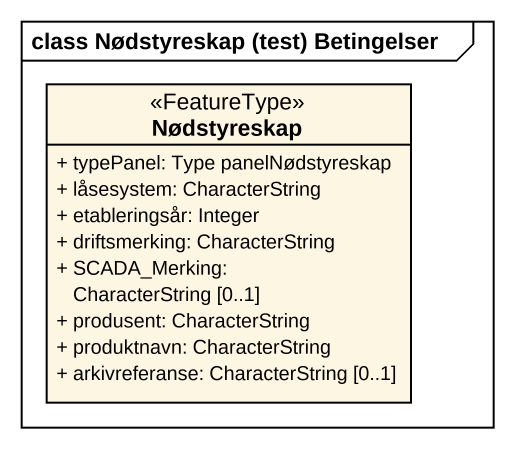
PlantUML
@startuml
mainframe class Nødstyreskap (test) Betingelser
hide circle
hide empty members
skinparam classAttributeIconSize 0
class Nødstyreskap <<FeatureType>> {
  + typePanel: Type panelNødstyreskap
  + låsesystem: CharacterString
  + etableringsår: Integer
  + driftsmerking: CharacterString
  + SCADA_Merking: CharacterString [0..1]
  + produsent: CharacterString
  + produktnavn: CharacterString
  + arkivreferanse: CharacterString [0..1]
}
@enduml
